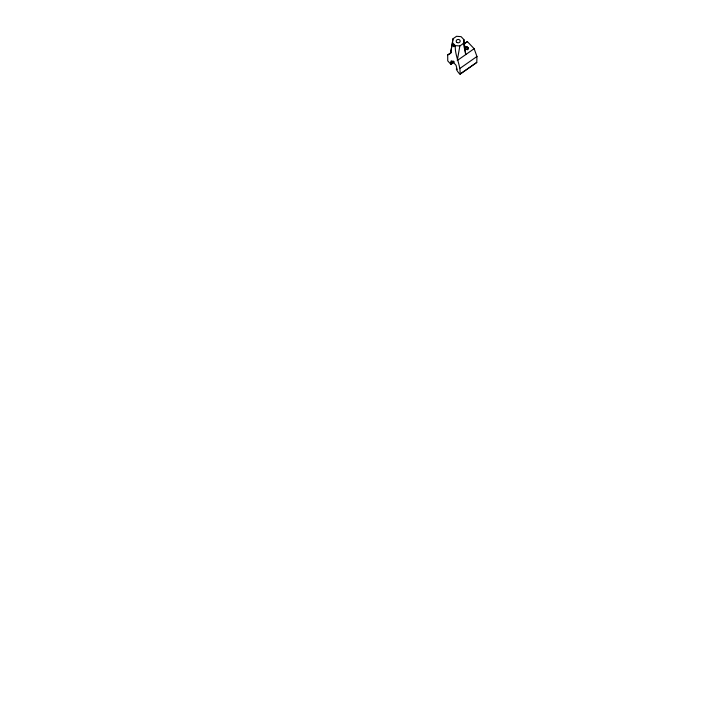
<?xml version="1.0" encoding="UTF-8"?>
<svg xmlns="http://www.w3.org/2000/svg" width="726" height="726" viewBox="0 0 726 726"><rect width="100%" height="100%" fill="white"/><g stroke="black" fill="none" stroke-linecap="round" stroke-linejoin="round"><path stroke-width="1.09" d="M451.4 52.372L447.688 54.958L447.751 60.893L450.873 64.287L451.645 63.761L450.764 62.835L451.636 62.245L450.755 61.32L451.808 60.766L456.064 65.295L457.117 69.578C454.476 66.883 459.068 74.17 460.075 74.079C460.729 64.56 454.621 55.575 455.32 45.611L452.489 42.625L452.997 38.768L456.554 36.3L461.074 36.654L463.914 39.631L465.729 54.595L463.406 43.487L463.914 39.631M460.166 74.088L476.773 62.436L476.955 56.492L474.142 48.706L467.39 41.645L464.386 43.315M447.688 54.958L450.565 53.379L452.997 38.768M463.406 43.487L459.848 45.974L457.289 60.494L474.142 48.706M450.565 53.379L452.489 42.625M460.202 68.235L476.955 56.492M460.075 74.079L476.773 62.436M450.764 62.835L452.616 61.547M451.636 62.382L453.487 61.084M450.873 64.287L453.632 62.363M451.645 63.888L454.412 61.828M464.032 43.987L467.39 41.645M455.32 45.611L459.848 45.974M454.249 45.275A1.171 0.508 -45.8 0 0 453.605 46.364A1.171 0.508 -45.8 0 0 454.249 46.555L453.559 44.558A1.171 0.508 -45.8 0 0 452.924 45.566A1.171 0.508 -45.8 0 0 453.387 45.901M453.568 45.838L454.249 46.555M467.862 49.304A1.416 1.207 -3 0 1 467.435 49.813M465.448 49.658A1.416 1.207 -3 0 1 466.156 47.734A1.416 1.207 -3 0 1 467.952 48.996M465.239 49.804A1.679 1.434 -3 0 1 465.012 49.486M464.985 48.388A1.679 1.434 -3 0 1 467.862 47.97M465.72 49.168A1.416 1.207 -3 0 0 467.971 48.297A1.416 1.207 -3 0 0 465.992 47.09A1.416 1.207 -3 0 0 465.72 49.168M465.647 49.187A1.552 1.325 -3 0 0 468.098 48.225A1.552 1.325 -3 0 0 465.938 46.909A1.552 1.325 -3 0 0 465.647 49.187M457.017 42.516A1.997 1.697 -3.5 0 0 460.175 41.282A1.997 1.697 -3.5 0 0 457.398 39.585A1.997 1.697 -3.5 0 0 457.017 42.516"/></g></svg>
